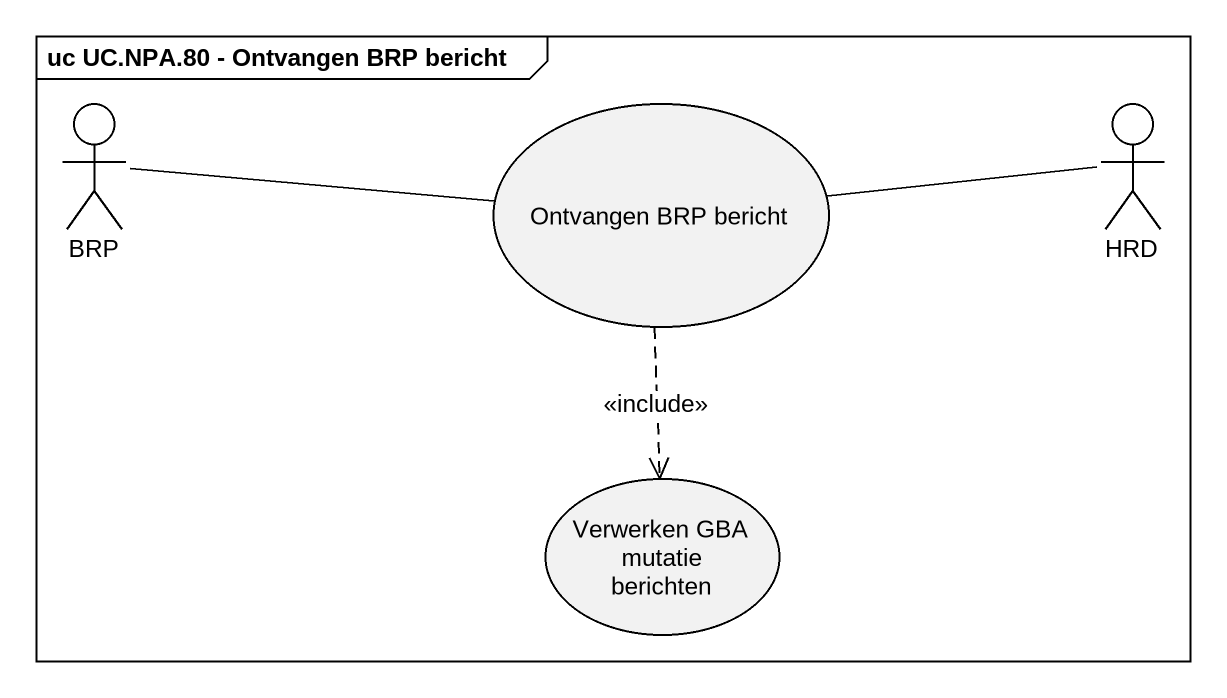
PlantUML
@startuml
mainframe uc UC.NPA.80 - Ontvangen BRP bericht
actor BRP
usecase "Ontvangen BRP bericht" as Ontvangen_BRP_bericht
actor HRD
usecase "Verwerken GBA mutatie berichten" as Verwerken_GBA_mutatie
BRP -right- Ontvangen_BRP_bericht
Ontvangen_BRP_bericht -right- HRD
Ontvangen_BRP_bericht ..> Verwerken_GBA_mutatie : <<include>>
@enduml
